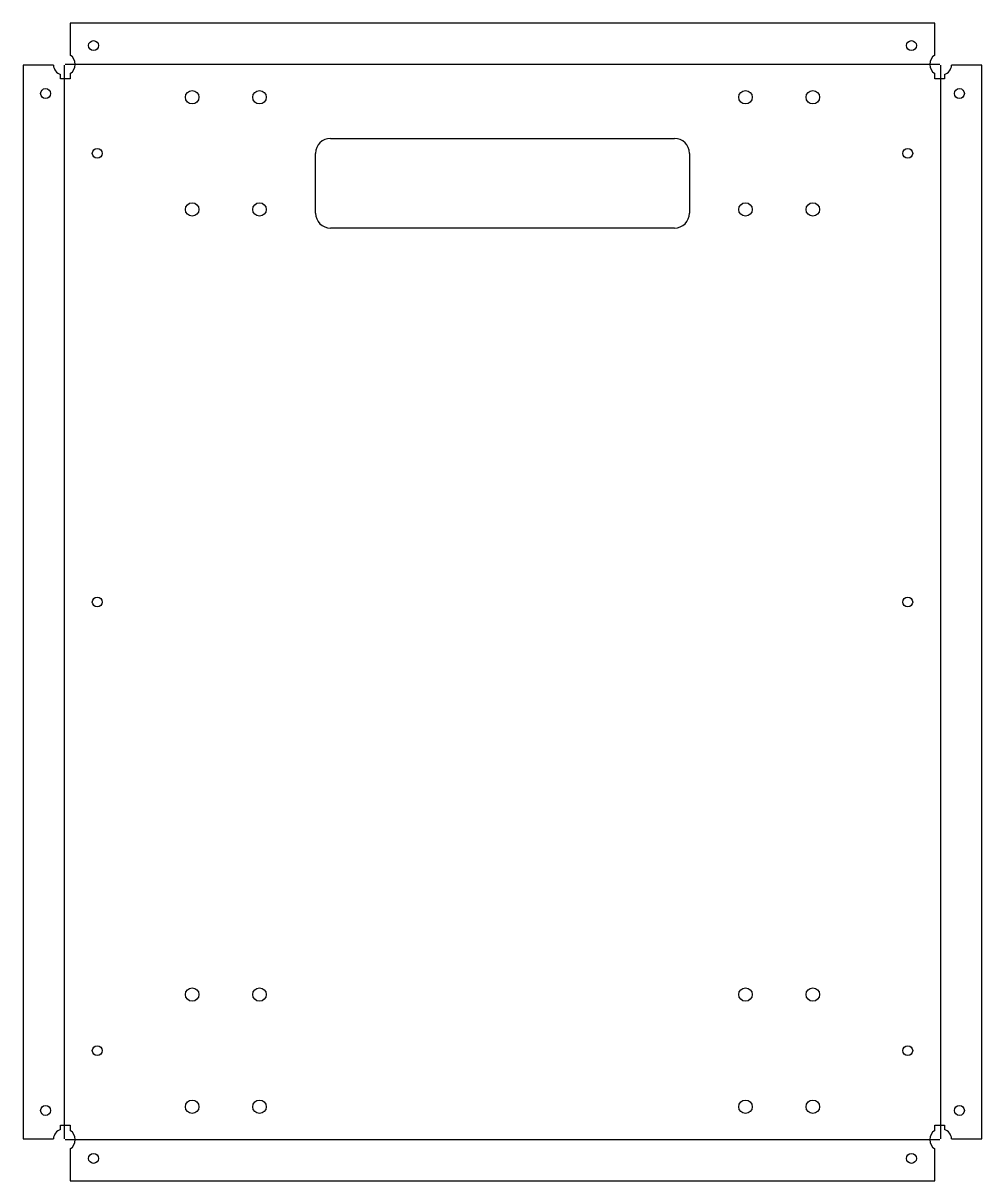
# Model space of a CAD drawing. Header units: millimetres. Extents: x -321 to 321, y -387 to 387.
import ezdxf

# ---------------------------------------------------------------- set-up
doc = ezdxf.new("R2010")
doc.units = ezdxf.units.MM
doc.layers.add('BEND', color=1, linetype='Continuous')
doc.layers.add('CUT', color=7, linetype='Continuous')

msp = doc.modelspace()

# ---------------------------------------------------------------- linework, layer by layer
at = {"layer": 'BEND'}
for p, q in [((-293, 358.96), (-293, -358.96)), ((292.44, 359.52), (-292.44, 359.52)), ((293, -358.96), (293, 358.96)), ((-292.44, -359.52), (292.44, -359.52))]:
    msp.add_line(p, q, dxfattribs=at)
at = {"layer": 'CUT'}
for p, q in [((289.02, 387.06), (-289.02, 387.06)), ((-289.02, 387.06), (-289.02, 365.67)), ((289.02, 365.67), (289.02, 387.06)), ((-300.3, 358.96), (-320.54, 358.96)), ((-320.54, 358.96), (-320.54, -358.96)), ((320.54, 358.96), (300.3, 358.96)), ((320.54, -358.96), (320.54, 358.96)), ((-295.46, 349.8), (-295.46, 352.62)), ((-289.02, 349.8), (-295.46, 349.8)), ((-289.02, 353.37), (-289.02, 349.8)), ((289.02, 349.8), (289.02, 353.37)), ((295.46, 349.8), (289.02, 349.8)), ((295.46, 352.62), (295.46, 349.8)), ((-115, 310), (115, 310)), ((-125, 260), (-125, 300)), ((125, 300), (125, 260)), ((115, 250), (-115, 250)), ((-295.46, -352.62), (-295.46, -349.8)), ((-295.46, -349.8), (-289.02, -349.8)), ((-289.02, -349.8), (-289.02, -353.37)), ((289.02, -353.37), (289.02, -349.8)), ((289.02, -349.8), (295.46, -349.8)), ((295.46, -349.8), (295.46, -352.62)), ((-320.54, -358.96), (-300.3, -358.96)), ((300.3, -358.96), (320.54, -358.96)), ((-289.02, -365.67), (-289.02, -387.06)), ((289.02, -387.06), (289.02, -365.67)), ((-289.02, -387.06), (289.02, -387.06))]:
    msp.add_line(p, q, dxfattribs=at)
for centre, radius in [((-273.48, 372.06), 3.3), ((273.48, 372.06), 3.3), ((-305.54, 340), 3.3), ((-207.5, 337.5), 4.5), ((-162.5, 337.5), 4.5), ((162.5, 337.5), 4.5), ((207.5, 337.5), 4.5), ((305.54, 340), 3.3), ((-271, 300), 3.3), ((271, 300), 3.3), ((-207.5, 262.5), 4.5), ((-162.5, 262.5), 4.5), ((162.5, 262.5), 4.5), ((207.5, 262.5), 4.5), ((-271, 0), 3.3), ((271, 0), 3.3), ((-207.5, -262.5), 4.5), ((-162.5, -262.5), 4.5), ((162.5, -262.5), 4.5), ((207.5, -262.5), 4.5), ((-271, -300), 3.3), ((271, -300), 3.3), ((-305.54, -340), 3.3), ((-207.5, -337.5), 4.5), ((-162.5, -337.5), 4.5), ((162.5, -337.5), 4.5), ((207.5, -337.5), 4.5), ((305.54, -340), 3.3), ((-273.48, -372.06), 3.3), ((273.48, -372.06), 3.3)]:
    msp.add_circle(centre, radius, dxfattribs=at)
for centre, radius, start, end in [((-293, 359.52), 7.32, 302.90404, 417.09596), ((293, 359.52), 7.32, 122.90404, 237.09596), ((-293, 359.52), 7.32, -175.63008, -109.64664), ((293, 359.52), 7.32, 289.64664, 355.63008), ((-115, 300), 10, 90, 180), ((115, 300), 10, 0, 90), ((-115, 260), 10, 180, 270), ((115, 260), 10, -90, 0), ((-293, -359.52), 7.32, 109.64664, 175.63008), ((-293, -359.52), 7.32, -57.09596, 57.09596), ((293, -359.52), 7.32, 122.90404, 237.09596), ((293, -359.52), 7.32, 4.36992, 70.35336)]:
    msp.add_arc(centre, radius, start, end, dxfattribs=at)

doc.saveas('drawing.dxf')
